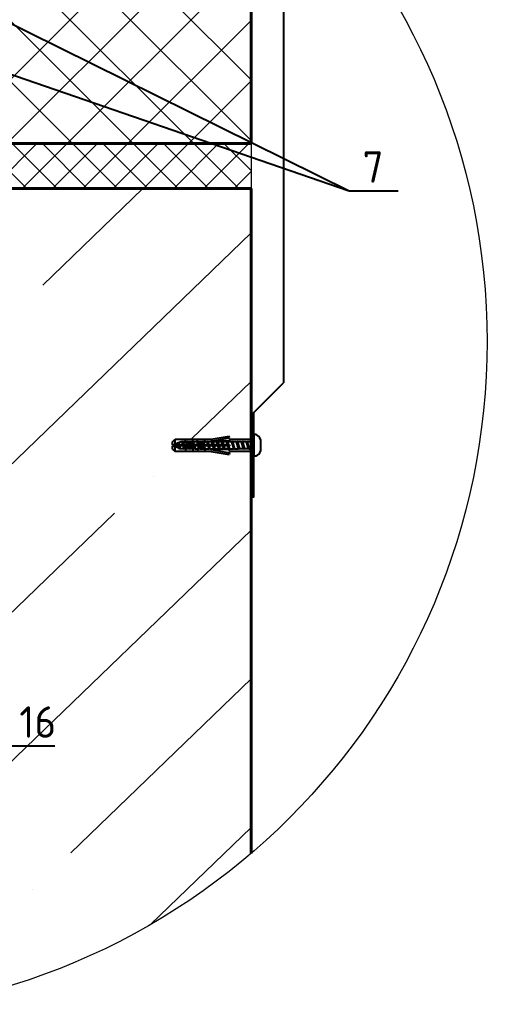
# Model space of a CAD drawing. Header units: millimetres. Extents: x -3689 to 2955806, y -724709 to -635850.
# Drawn here: x 2949893.1 to 2950101, y -714931.3 to -714488.1 of the extents above; entities that cross this region are included whole.
import ezdxf

# ---------------------------------------------------------------- set-up
doc = ezdxf.new("R2010")
doc.units = ezdxf.units.MM
for name, color, linetype, lineweight in [('_PP_Hatch', 9, 'Continuous', 9), ('_PP_Primary Line Continuous', 3, 'Continuous', 40), ('_Выноска', 7, 'Continuous', 15), ('K_Dim', 165, 'Continuous', 13), ('Штрих Мин. Вата', 40, 'Continuous', 15)]:
    doc.layers.add(name, color=color, linetype=linetype, lineweight=lineweight)
doc.layers.add('S-METL', color=14, linetype='Continuous')
doc.styles.add('GOST-2.304_Type-B', font='')
doc.styles.get('GOST-2.304_Type-B').set_extended_font_data('GOST Common')

# ---------------------------------------------------------------- blocks, each defined once
blk = doc.blocks.new('*U395')
for points in [[(-60.61, -10.61), (-50, 0)], [(-50, 0), (100.39, 0)], [(111, -10.61), (100.39, 0)], [(-80.61, -11.61), (-90.61, -11.61), (-90.61, -10.61), (-60.61, -10.61)], [(131, -11.61), (141, -11.61), (141, -10.61), (111, -10.61)]]:
    blk.add_lwpolyline(points)
blk = doc.blocks.new('шуруп 4х40')
at = {"color": 0}
for p, q in [((-1.13, 5.33), (0, 5.33)), ((0, -5.33), (0, 5.33)), ((-3.23, -2.91), (-3.23, 2.91)), ((0, 1.92), (0.08, 2)), ((0.79, -1.73), (0, 1.1)), ((1.1, -2), (0.08, 2)), ((0.08, 2), (0.39, 1.73)), ((1.36, -1.73), (0.39, 1.73)), ((2.26, 1.73), (0.39, 1.73)), ((2.26, 1.73), (2.52, 2)), ((3.23, -1.73), (2.26, 1.73)), ((3.54, -2), (2.52, 2)), ((2.52, 2), (2.83, 1.73)), ((3.8, -1.73), (2.83, 1.73)), ((2.83, 1.73), (4.66, 1.73)), ((4.66, 1.73), (4.92, 2)), ((5.63, -1.73), (4.66, 1.73)), ((5.94, -2), (4.92, 2)), ((4.92, 2), (5.23, 1.73)), ((6.2, -1.73), (5.23, 1.73)), ((5.23, 1.73), (7.09, 1.73)), ((7.09, 1.73), (7.35, 2)), ((8.06, -1.73), (7.09, 1.73)), ((8.37, -2), (7.35, 2)), ((7.35, 2), (7.66, 1.73)), ((8.63, -1.73), (7.66, 1.73)), ((9.53, 1.73), (7.66, 1.73)), ((9.53, 1.73), (9.78, 2)), ((10.5, -1.73), (9.53, 1.73)), ((10.81, -2), (9.78, 2)), ((9.78, 2), (10.09, 1.73)), ((11.06, -1.73), (10.09, 1.73)), ((11.96, 1.73), (10.09, 1.73)), ((11.96, 1.73), (12.22, 2)), ((12.93, -1.73), (11.96, 1.73)), ((13.24, -2), (12.22, 2)), ((12.22, 2), (12.53, 1.73)), ((13.5, -1.73), (12.53, 1.73)), ((12.53, 1.73), (14.36, 1.73)), ((14.36, 1.73), (14.62, 2)), ((15.33, -1.73), (14.36, 1.73)), ((15.64, -2), (14.62, 2)), ((14.62, 2), (14.93, 1.73)), ((15.9, -1.73), (14.93, 1.73)), ((14.93, 1.73), (16.79, 1.73)), ((16.79, 1.73), (17.05, 2)), ((17.77, -1.73), (16.79, 1.73)), ((18.08, -2), (17.05, 2)), ((17.05, 2), (17.36, 1.73)), ((18.33, -1.73), (17.36, 1.73)), ((19.19, 1.73), (17.36, 1.73)), ((19.19, 1.73), (19.45, 2)), ((20.17, -1.73), (19.19, 1.73)), ((20.48, -2), (19.45, 2)), ((19.45, 2), (19.76, 1.73)), ((20.73, -1.73), (19.76, 1.73)), ((21.63, 1.73), (19.76, 1.73)), ((21.63, 1.73), (21.89, 2)), ((22.6, -1.73), (21.63, 1.73)), ((22.91, -2), (21.89, 2)), ((21.89, 2), (22.2, 1.73)), ((23.17, -1.73), (22.2, 1.73)), ((24.03, 1.73), (22.2, 1.73)), ((24.03, 1.73), (24.29, 2)), ((25, -1.73), (24.03, 1.73)), ((25.31, -2), (24.29, 2)), ((24.29, 2), (24.6, 1.73)), ((25.57, -1.73), (24.6, 1.73)), ((26.46, 1.73), (24.6, 1.73)), ((26.46, 1.73), (26.72, 2)), ((27.43, -1.73), (26.46, 1.73)), ((27.74, -2), (26.72, 2)), ((26.72, 2), (27.03, 1.73)), ((28, -1.73), (27.03, 1.73)), ((28.86, 1.73), (27.03, 1.73)), ((28.86, 1.73), (29.12, 2)), ((29.83, -1.73), (28.86, 1.73)), ((30.14, -2), (29.12, 2)), ((29.12, 2), (29.43, 1.73)), ((30.4, -1.73), (29.43, 1.73)), ((29.43, 1.73), (31.26, 1.73)), ((31.26, 1.73), (31.52, 2)), ((32.23, -1.73), (31.26, 1.73)), ((32.54, -2), (31.52, 2)), ((31.52, 2), (31.83, 1.73)), ((32.8, -1.73), (31.83, 1.73)), ((31.83, 1.73), (33.76, 1.73)), ((33.76, 1.73), (34.02, 2)), ((34.73, -1.73), (33.76, 1.73)), ((35.04, -2), (34.02, 2)), ((34.02, 2), (34.33, 1.73)), ((35.3, -1.73), (34.33, 1.73)), ((34.33, 1.73), (35.67, 1.73)), ((36.25, 1.5), (35.67, 1.73)), ((36.52, 1.68), (36.25, 1.5)), ((36.95, -1.22), (36.25, 1.5)), ((37.25, -1.39), (36.52, 1.68)), ((36.91, 1.24), (36.52, 1.68)), ((37.44, -1.02), (36.91, 1.24)), ((40, 0), (36.91, 1.24)), ((37.44, -1.02), (40, 0)), ((0, -1.73), (0.79, -1.73)), ((0.79, -1.73), (1.1, -2)), ((1.36, -1.73), (1.1, -2)), ((1.36, -1.73), (3.23, -1.73)), ((3.23, -1.73), (3.54, -2)), ((3.8, -1.73), (3.54, -2)), ((3.8, -1.73), (5.63, -1.73)), ((5.63, -1.73), (5.94, -2)), ((6.2, -1.73), (5.94, -2)), ((6.2, -1.73), (8.06, -1.73)), ((8.06, -1.73), (8.37, -2)), ((8.63, -1.73), (8.37, -2)), ((8.63, -1.73), (10.5, -1.73)), ((10.5, -1.73), (10.81, -2)), ((11.06, -1.73), (10.81, -2)), ((11.06, -1.73), (12.93, -1.73)), ((12.93, -1.73), (13.24, -2)), ((13.5, -1.73), (13.24, -2)), ((13.5, -1.73), (15.33, -1.73)), ((15.33, -1.73), (15.64, -2)), ((15.9, -1.73), (15.64, -2)), ((15.9, -1.73), (17.77, -1.73)), ((17.77, -1.73), (18.08, -2)), ((18.33, -1.73), (18.08, -2)), ((18.33, -1.73), (20.17, -1.73)), ((20.17, -1.73), (20.48, -2)), ((20.73, -1.73), (20.48, -2)), ((20.73, -1.73), (22.6, -1.73)), ((22.6, -1.73), (22.91, -2)), ((23.17, -1.73), (22.91, -2)), ((23.17, -1.73), (25, -1.73)), ((25, -1.73), (25.31, -2)), ((25.57, -1.73), (25.31, -2)), ((25.57, -1.73), (27.43, -1.73)), ((27.43, -1.73), (27.74, -2)), ((28, -1.73), (27.74, -2)), ((28, -1.73), (29.83, -1.73)), ((29.83, -1.73), (30.14, -2)), ((30.4, -1.73), (30.14, -2)), ((30.4, -1.73), (32.23, -1.73)), ((32.23, -1.73), (32.54, -2)), ((32.8, -1.73), (32.54, -2)), ((32.8, -1.73), (34.73, -1.73)), ((34.73, -1.73), (35.04, -2)), ((35.3, -1.73), (35.04, -2)), ((35.3, -1.73), (35.67, -1.73)), ((35.67, -1.73), (36.95, -1.22)), ((36.95, -1.22), (37.25, -1.39)), ((37.25, -1.39), (37.44, -1.02)), ((-1.13, -5.33), (0, -5.33))]:
    blk.add_line(p, q, dxfattribs=at)
for centre, start, end in [((1.84, 0.64), 122.3235, 155.8642), ((1.84, -0.64), 204.1358, 237.6765)]:
    blk.add_arc(centre, 5.56, start, end, dxfattribs=at)
blk = doc.blocks.new('дюбель 6х40')
for p, q in [((0, 3), (12, 3)), ((0, -3), (0, 3)), ((11.98, 3.63), (12.13, 4.52)), ((21, 2.11), (11.98, 3.63)), ((12, 3), (12, 2.1)), ((12, 2.1), (21, 2.1)), ((12, 0.3), (40, 0.3)), ((12, -0.3), (12, 0.3)), ((21, 3), (12.13, 4.52)), ((21, 3), (38.61, 3)), ((24.01, 1.2), (24.01, 3)), ((24.01, 1.2), (27.61, 1.2)), ((27.61, 1.2), (27.61, 3)), ((30.01, 1.2), (30.01, 3)), ((30.01, 1.2), (33.61, 1.2)), ((33.61, 1.2), (33.61, 3)), ((38.61, 3), (38.61, 0.3)), ((40, 1.8), (38.61, 3)), ((40, 1.8), (40, 0.3)), ((12, -3), (0, -3)), ((21, -2.11), (11.98, -3.63)), ((11.98, -3.63), (12.13, -4.52)), ((12, -0.3), (40, -0.3)), ((12, -2.1), (21, -2.1)), ((12, -3), (12, -2.1)), ((21, -3), (12.13, -4.52)), ((38.61, -3), (21, -3)), ((24.01, -1.2), (27.61, -1.2)), ((24.01, -1.2), (24.01, -3)), ((27.61, -1.2), (27.61, -3)), ((30.01, -1.2), (33.61, -1.2)), ((30.01, -1.2), (30.01, -3)), ((33.61, -1.2), (33.61, -3)), ((38.61, -0.3), (38.61, -3)), ((40, -1.8), (38.61, -3)), ((40, -0.3), (40, -1.8))]:
    blk.add_line(p, q)
blk = doc.blocks.new('*U410')
for name in ['шуруп 4х40', 'дюбель 6х40']:
    blk.add_blockref(name, (0, 0))

msp = doc.modelspace()

# ---------------------------------------------------------------- linework, layer by layer
for p, q in [((2949857.78, -714474.2), (2950039.6, -714564.21)), ((2949858.51, -714501.74), (2950039.6, -714564.21)), ((2950039.6, -714564.21), (2950061.4, -714564.21)), ((2949886.87, -714811.43), (2949908.67, -714811.43))]:
    msp.add_line(p, q)
at = {"layer": '_PP_Hatch', "linetype": 'Continuous', "ltscale": 10}
for p, q in [((2949903.35, -714606.2), (2949947.87, -714563.2)), ((2949795.97, -714776.1), (2949995.97, -714582.96)), ((2949969.51, -714674.71), (2949995.97, -714649.17)), ((2949952.38, -714691.25), (2949952.38, -714691.25)), ((2949849.61, -714790.5), (2949935.25, -714707.8)), ((2949795.97, -714908.51), (2949995.97, -714715.37)), ((2949915.77, -714859.02), (2949995.97, -714781.58)), ((2949951.24, -714890.98), (2949995.97, -714847.79)), ((2949898.64, -714875.56), (2949898.64, -714875.56))]:
    msp.add_line(p, q, dxfattribs=at)
at = {"layer": '_PP_Primary Line Continuous', "ltscale": 10}
for p, q in [((2949995.97, -714543.2), (2949995.97, -714403.34)), ((2949845.97, -714543.2), (2949995.97, -714543.2)), ((2949995.97, -714563.2), (2949795.97, -714563.2)), ((2949995.97, -714859.31), (2949995.97, -714563.2))]:
    msp.add_line(p, q, dxfattribs=at)
at = {"layer": '_Выноска'}
msp.add_circle((2949800.97, -714631.33), 300, dxfattribs=at)
at = {"layer": 'K_Dim'}
for p, q in [((2949845.97, -714543.2), (2949995.97, -714543.2)), ((2949995.97, -714543.2), (2949995.97, -714563.2)), ((2949995.97, -714563.2), (2949845.97, -714563.2))]:
    msp.add_line(p, q, dxfattribs=at)
at = {"layer": 'Штрих Мин. Вата', "linetype": 'Continuous'}
for p, q in [((2949995.97, -714514.83), (2949845.97, -714364.83)), ((2949995.97, -714541.77), (2949845.97, -714391.77)), ((2949860.3, -714543.2), (2949995.97, -714407.53)), ((2949970.45, -714543.2), (2949845.97, -714418.71)), ((2949887.24, -714543.2), (2949995.97, -714434.47)), ((2949943.51, -714543.2), (2949845.97, -714445.65)), ((2949914.18, -714543.2), (2949995.97, -714461.41)), ((2949916.57, -714543.2), (2949845.97, -714472.6)), ((2949941.12, -714543.2), (2949995.97, -714488.35)), ((2949968.06, -714543.2), (2949995.97, -714515.29)), ((2949995, -714543.2), (2949995.97, -714542.23)), ((2949896.16, -714563.2), (2949876.16, -714543.2)), ((2949880.71, -714563.2), (2949900.71, -714543.2)), ((2949909.63, -714563.2), (2949889.63, -714543.2)), ((2949894.18, -714563.2), (2949914.18, -714543.2)), ((2949923.1, -714563.2), (2949903.1, -714543.2)), ((2949907.65, -714563.2), (2949927.65, -714543.2)), ((2949936.57, -714563.2), (2949916.57, -714543.2)), ((2949921.12, -714563.2), (2949941.12, -714543.2)), ((2949950.04, -714563.2), (2949930.04, -714543.2)), ((2949934.59, -714563.2), (2949954.59, -714543.2)), ((2949963.51, -714563.2), (2949943.51, -714543.2)), ((2949948.06, -714563.2), (2949968.06, -714543.2)), ((2949976.98, -714563.2), (2949956.98, -714543.2)), ((2949961.53, -714563.2), (2949981.53, -714543.2)), ((2949990.45, -714563.2), (2949970.45, -714543.2)), ((2949975, -714563.2), (2949995, -714543.2)), ((2949995.97, -714555.24), (2949983.92, -714543.2)), ((2949988.47, -714563.2), (2949995.97, -714555.7))]:
    msp.add_line(p, q, dxfattribs=at)

# ---------------------------------------------------------------- block references
at = {"layer": 'S-METL'}
for name, p, xscale, yscale, zscale, rotation in [('*U395', (2950010.47, -714524.2), 1.25, 1.25, 1.25, 270), ('*U410', (2949997.22, -714677.59), 0.906249999999818, 0.906249999999818, 0.906249999999818, 180)]:
    msp.add_blockref(name, p, dxfattribs=dict(at, xscale=xscale, yscale=yscale, zscale=zscale, rotation=rotation))

# ---------------------------------------------------------------- texts
at = {"style": 'GOST-2.304_Type-B'}
for s, p in [('7', (2950045.6, -714560.61)), ('16', (2949892.87, -714807.83))]:
    msp.add_text(s, height=14, dxfattribs=at).set_placement(p)

doc.saveas('drawing.dxf')
